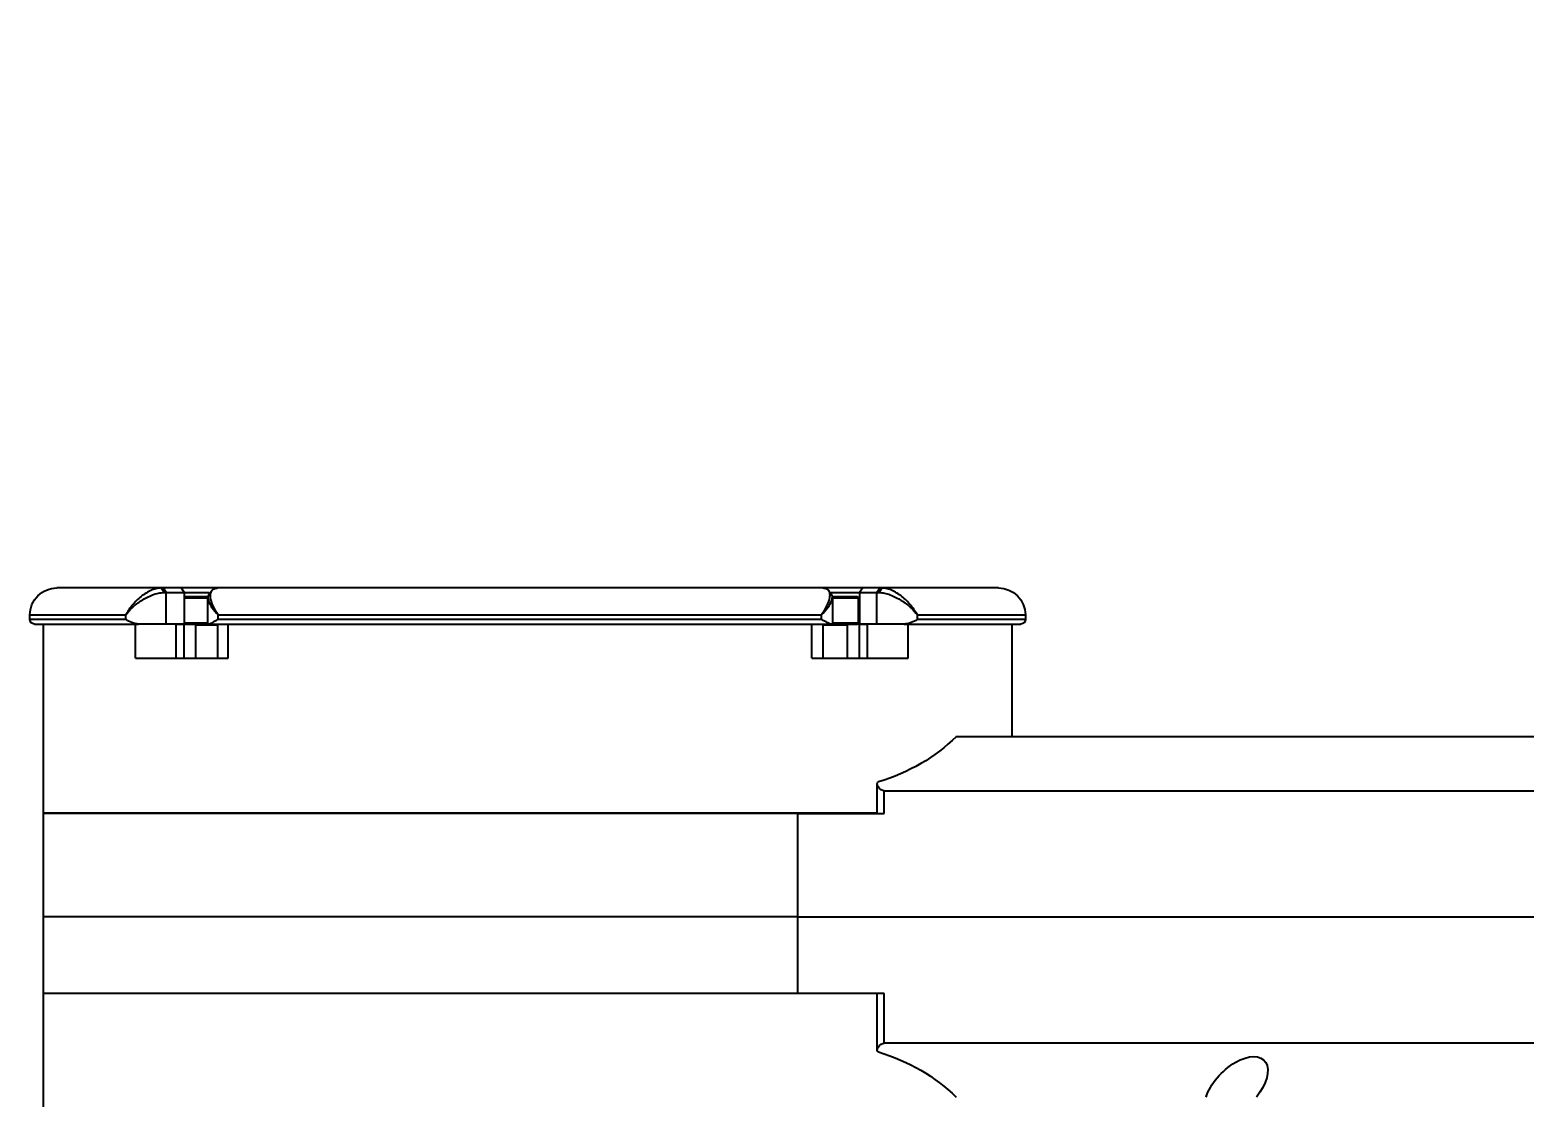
# Model space of a CAD drawing. Header units: millimetres. Extents: x 36 to 3196, y 27 to 5967.
# Drawn here: x 995.6 to 1161.5, y 1016.8 to 1135.3 of the extents above; entities that cross this region are included whole.
import ezdxf
from ezdxf import colors
from ezdxf.entities.mleader import LeaderData, LeaderLine
from ezdxf.math import Vec2, Vec3

# ---------------------------------------------------------------- set-up
doc = ezdxf.new("R2010")
doc.units = ezdxf.units.MM
doc.layers.add('08_Dimension.Annotation', color=2, linetype='Continuous')
doc.styles.add('Coavis T-7.0 Style', font='MS PGothic.ttf', dxfattribs={"height": 7})

# ---------------------------------------------------------------- blocks, each defined once
blk = doc.blocks.new('_Dot')
at = {"color": 0, "linetype": 'ByBlock', "lineweight": -2}
blk.add_line((-0.5, 0), (-1, 0), dxfattribs=at)
at = {"color": 0, "linetype": 'ByBlock', "const_width": 0.5}
blk.add_lwpolyline([(-0.25, 0, 1), (0.25, 0, 1)], format="xyb", close=True, dxfattribs=at)
blk = doc.blocks.new('A$C3ffae23e')
at = {"color": 8, "linetype": 'Continuous', "lineweight": 25}
for p, q in [((173.87, 290.64), (173.87, 104.94)), ((139.87, 263.81), (139.87, 96.98)), ((153.87, 87.34), (153.87, 263.81)), ((167.87, 96.98), (167.87, 263.81)), ((186.39, 111.15), (173.87, 111.15)), ((186.39, 99.2), (186.39, 112.15)), ((187.39, 112.65), (186.89, 112.65)), ((186.89, 112.65), (186.89, 100.67)), ((187.39, 100.67), (187.39, 112.65)), ((190.39, 109.65), (190.39, 96.72)), ((182.59, 99.63), (186.39, 99.63)), ((182.59, 88.94), (182.59, 99.63)), ((186.89, 100.67), (187.39, 100.67)), ((186.39, 99.2), (186.39, 96.16)), ((139.09, 96.2), (145.37, 96.2)), ((139.87, 96.98), (145.37, 96.98)), ((145.37, 96.98), (145.37, 87.34)), ((165.37, 96.98), (167.87, 96.98)), ((165.37, 87.34), (165.37, 96.98)), ((165.37, 96.2), (168.65, 96.2)), ((165.39, 96.2), (165.39, 87.34)), ((190.39, 96.72), (189.89, 96.4)), ((190.39, 96.52), (189.89, 96.16)), ((189.89, 96.16), (189.89, 96.4)), ((190.39, 96.72), (190.39, 96.52)), ((190.39, 96.52), (190.39, 94.59)), ((182.59, 95.11), (186.39, 95.11)), ((186.39, 96.16), (189.89, 96.16)), ((186.39, 96.16), (186.39, 94.23)), ((186.39, 94.23), (186.39, 95.11)), ((189.89, 94.23), (189.89, 96.16)), ((190.39, 94.59), (189.89, 94.23)), ((190.39, 94.59), (190.39, 90.19)), ((182.59, 94.23), (186.39, 94.23)), ((189.89, 94.23), (186.39, 94.23)), ((186.39, 94.23), (186.39, 94)), ((186.39, 91.23), (186.39, 94)), ((189.29, 94.1), (186.49, 94.1)), ((186.49, 94.1), (186.49, 91.23)), ((189.29, 91.23), (189.29, 94.1)), ((189.39, 94), (189.39, 91.21)), ((189.89, 91.1), (189.89, 94.23)), ((165.37, 92.86), (165.39, 92.86)), ((186.29, 92.85), (182.59, 92.85)), ((186.29, 90.18), (186.29, 92.85)), ((189.38, 91.23), (186.39, 91.23)), ((186.39, 91.23), (186.39, 91.06)), ((186.39, 90.18), (182.59, 90.18)), ((186.39, 22.04), (186.39, 91.06)), ((186.89, 90), (186.89, 23.05)), ((186.89, 90), (187.39, 90)), ((187.39, 23.05), (187.39, 90)), ((190.39, 90.21), (190.39, 22.99)), ((182.59, 88.94), (186.39, 88.94)), ((153.87, 87.34), (145.37, 87.34)), ((145.37, 87.34), (145.37, 3.65)), ((145.37, 87.33), (145.37, 3.65)), ((153.87, 87.34), (153.87, 3.65)), ((165.37, 87.34), (153.87, 87.34)), ((165.37, 87.34), (165.37, 3.65)), ((165.39, 87.34), (165.39, 3.65)), ((165.39, 55.73), (165.37, 55.73)), ((165.37, 48.73), (165.39, 48.73)), ((182.59, 24.15), (186.39, 24.15)), ((182.59, 13.87), (182.59, 24.15)), ((182.59, 23), (186.39, 23)), ((186.29, 20.57), (186.29, 23)), ((186.39, 22.04), (186.39, 21.91)), ((186.39, 21.91), (189.32, 21.91)), ((186.39, 19.42), (186.39, 21.91)), ((186.49, 21.91), (186.49, 19.32)), ((186.89, 23.05), (187.39, 23.05)), ((189.29, 19.32), (189.29, 21.91)), ((189.39, 21.92), (189.39, 19.42)), ((189.89, 19.29), (189.89, 22.05)), ((190.39, 22.99), (190.39, 18.95)), ((182.59, 20.57), (186.29, 20.57)), ((182.59, 19.29), (186.39, 19.29)), ((182.59, 18.38), (186.39, 18.38)), ((186.39, 19.42), (186.39, 19.29)), ((189.89, 19.29), (186.39, 19.29)), ((186.39, 19.29), (186.39, 17.29)), ((186.39, 18.38), (186.39, 19.29)), ((186.49, 19.32), (189.29, 19.32)), ((190.39, 18.95), (189.89, 19.29)), ((189.89, 17.29), (189.89, 19.29)), ((190.39, 18.95), (190.39, 16.94)), ((165.39, 16.77), (165.37, 16.77)), ((186.39, 17.29), (189.89, 17.29)), ((186.39, 17.29), (186.39, 14.22)), ((189.89, 17.04), (189.89, 17.29)), ((190.39, 16.94), (189.89, 17.29)), ((190.39, 16.74), (189.89, 17.04)), ((190.39, 16.94), (190.39, 16.74)), ((190.39, 16.74), (190.39, 5.15)), ((182.59, 13.87), (186.39, 13.87)), ((186.39, 2.65), (186.39, 14.22)), ((186.89, 12.79), (187.39, 12.79)), ((186.89, 12.79), (186.89, 2.15)), ((187.39, 2.15), (187.39, 12.79)), ((165.37, 10.07), (165.39, 10.07)), ((165.37, 7.16), (165.39, 7.16)), ((165.37, 7.05), (165.39, 7.05)), ((124.37, 3.65), (145.37, 3.65)), ((145.37, 3.65), (153.87, 3.65)), ((153.87, 3.65), (165.37, 3.65)), ((165.39, 3.65), (186.39, 3.65)), ((186.89, 2.15), (187.39, 2.15))]:
    blk.add_line(p, q, dxfattribs=at)
at = {"color": 8, "linetype": 'Continuous', "lineweight": 25, "flags": 128}
for points in [[(190.15, 90.77), (189.92, 90.95), (189.69, 91.13)], [(189.66, 22.02), (189.89, 22.19), (190.12, 22.36)]]:
    blk.add_lwpolyline(points, dxfattribs=at)
at = {"color": 8, "linetype": 'Continuous', "lineweight": 25}
for centre, radius, start, end in [((186.89, 112.15), 0.5, 90, 180), ((187.39, 109.65), 3, 0, 90), ((186.29, 92.95), 0.1, 270, 0), ((186.49, 94), 0.1, 90, 180), ((189.29, 94), 0.1, 0, 90), ((186.29, 20.47), 0.1, 0, 90), ((186.49, 19.42), 0.1, 180, 270), ((189.29, 19.42), 0.1, 270, 0), ((187.39, 5.15), 3, 270, 0), ((186.89, 2.65), 0.5, 180, 270)]:
    blk.add_arc(centre, radius, start, end, dxfattribs=at)
for centre, major_axis, start_param, end_param in [((134.87, 136.05), (3.09, 3.09), 3.932678, 7.653774), ((86.12, 57.4), (47.65, 47.65), 6.007814, 6.279117), ((221.62, 57.4), (-47.65, 47.65), 0.004069, 0.275372), ((139.37, 96.7), (0.441, 0.441), 2.866221, 5.793226), ((168.37, 96.7), (-0.441, 0.441), 0.48996, 3.416964)]:
    blk.add_ellipse(centre, major_axis=major_axis, ratio=0.533336, start_param=start_param, end_param=end_param, dxfattribs=at)
for points, knots in [([(186.89, 100.67), (186.89, 100.67), (186.86, 100.62), (186.7, 100.36), (186.47, 99.9), (186.41, 99.4), (186.39, 99.2)], [0, 0, 0, 0, 0.006006, 0.142792, 0.66297, 1, 1, 1, 1]), ([(189.89, 96.4), (189.88, 96.6), (189.85, 96.99), (189.64, 97.64), (189.35, 98.28), (188.9, 99.07), (188.24, 99.95), (187.67, 100.43), (187.39, 100.67)], [0, 0, 0, 0, 0.131022, 0.260708, 0.387916, 0.513025, 0.757462, 1, 1, 1, 1]), ([(187.39, 100.67), (187.73, 100.46), (188.4, 100.05), (189.2, 99.26), (189.75, 98.53), (190.09, 97.93), (190.34, 97.3), (190.37, 96.91), (190.39, 96.72)], [0, 0, 0, 0, 0.2427558, 0.4872234, 0.6122464, 0.7393277, 0.8689205, 1, 1, 1, 1]), ([(187.39, 90), (187.67, 90.25), (188.23, 90.77), (188.9, 91.15), (189.35, 91.24), (189.58, 91.23), (189.66, 91.14), (189.68, 91.11)], [0, 0, 0, 0, 0.312049, 0.626543, 0.787508, 0.951174, 1, 1, 1, 1]), ([(186.39, 91.06), (186.41, 90.97), (186.47, 90.76), (186.7, 90.37), (186.86, 90.07), (186.89, 90), (186.89, 90)], [0, 0, 0, 0, 0.3370302, 0.8572084, 0.993995, 1, 1, 1, 1]), ([(190.39, 90.21), (190.37, 90.35), (190.34, 90.62), (190.09, 90.84), (189.75, 90.94), (189.2, 90.91), (188.4, 90.64), (187.73, 90.21), (187.39, 90)], [0, 0, 0, 0, 0.13108, 0.260672, 0.387753, 0.512776, 0.757244, 1, 1, 1, 1]), ([(186.89, 23.05), (186.89, 23.04), (186.86, 22.98), (186.7, 22.69), (186.47, 22.31), (186.41, 22.12), (186.39, 22.04)], [0, 0, 0, 0, 0.006005, 0.142791, 0.662969, 1, 1, 1, 1]), ([(187.39, 23.05), (187.73, 22.84), (188.4, 22.43), (189.2, 22.19), (189.75, 22.19), (190.09, 22.31), (190.34, 22.56), (190.37, 22.85), (190.39, 22.99)], [0, 0, 0, 0, 0.242755, 0.487223, 0.612246, 0.739327, 0.86892, 1, 1, 1, 1]), ([(189.66, 22.03), (189.65, 22.01), (189.57, 21.92), (189.35, 21.9), (188.9, 21.96), (188.23, 22.3), (187.67, 22.8), (187.39, 23.05)], [0, 0, 0, 0, 0.027799, 0.195082, 0.359606, 0.681052, 1, 1, 1, 1]), ([(187.39, 12.79), (187.67, 13.02), (188.24, 13.49), (188.9, 14.35), (189.35, 15.13), (189.64, 15.77), (189.85, 16.44), (189.88, 16.84), (189.89, 17.04)], [0, 0, 0, 0, 0.242537, 0.486975, 0.612084, 0.739292, 0.869205, 1, 1, 1, 1]), ([(190.39, 16.74), (190.37, 16.54), (190.34, 16.14), (190.09, 15.5), (189.75, 14.9), (189.2, 14.17), (188.4, 13.39), (187.73, 12.99), (187.39, 12.79)], [0, 0, 0, 0, 0.13108, 0.260672, 0.387754, 0.512777, 0.757245, 1, 1, 1, 1]), ([(186.39, 14.22), (186.41, 14.02), (186.47, 13.53), (186.7, 13.08), (186.86, 12.84), (186.89, 12.79), (186.89, 12.79)], [0, 0, 0, 0, 0.33703, 0.85721, 0.993995, 1, 1, 1, 1])]:
    blk.add_open_spline(points, degree=3, knots=knots, dxfattribs=at)

msp = doc.modelspace()

# ---------------------------------------------------------------- block references
at = {"layer": '08_Dimension.Annotation', "xscale": -1, "rotation": 270}
msp.add_blockref('A$C3ffae23e', (993.4847, 882.9131), dxfattribs=at)

# ---------------------------------------------------------------- leaders
at = {"layer": '08_Dimension.Annotation'}
ml = msp.add_multileader_mtext('Standard', dxfattribs=at)
ml.set_content('{\\fGulim|b0|i0|c129|p50;\\C256;\\c0;Attachment Rails (M5)}', color=2, style='Coavis T-7.0 Style')
ml.set_leader_properties(color=253)
ml.set_arrow_properties(name='DOT')
ml.build(insert=Vec2(0, 0))
ml.multileader.update_dxf_attribs({"text_left_attachment_type": 5, "text_right_attachment_type": 5, "dogleg_length": 3, "arrow_head_size": 7})
ctx = ml.context
ctx.base_point, ctx.char_height, ctx.arrow_head_size, ctx.plane_origin, ctx.plane_x_axis, ctx.plane_y_axis = Vec3(1405.809, 1136.0544), 7, 7, Vec3(1089.9356, 873.6131), Vec3(0, -1), Vec3(1, 0)
ctx.left_attachment, ctx.right_attachment = 5, 5
notes = []
notes.append((ctx, [(0, (1, 1, 0), (1405.809, 1031.6322), (0, 1), 3, [(1, [(1089.9356, 873.6131), (1312.5679, 914.7131)], 0, [])])]))
ctx.mtext.insert, ctx.mtext.text_direction, ctx.mtext.rotation, ctx.mtext.flow_direction = Vec3(1415.0199, 1134.0544), Vec3(0, -1), 4.71238898, 5
for ctx, leaders in notes:
    for number, flags, end, landing, length, lines in leaders:
        leader = LeaderData()
        leader.index, (leader.has_last_leader_line, leader.has_dogleg_vector, leader.attachment_direction) = number, flags
        leader.last_leader_point, leader.dogleg_vector, leader.dogleg_length = Vec3(end), Vec3(landing), length
        for number, points, colour, breaks in lines:
            line = LeaderLine()
            line.index, line.vertices, line.color, line.breaks = number, Vec3.list(points), colors.encode_raw_color(colour), breaks
            leader.lines.append(line)
        ctx.leaders.append(leader)

doc.saveas('drawing.dxf')
